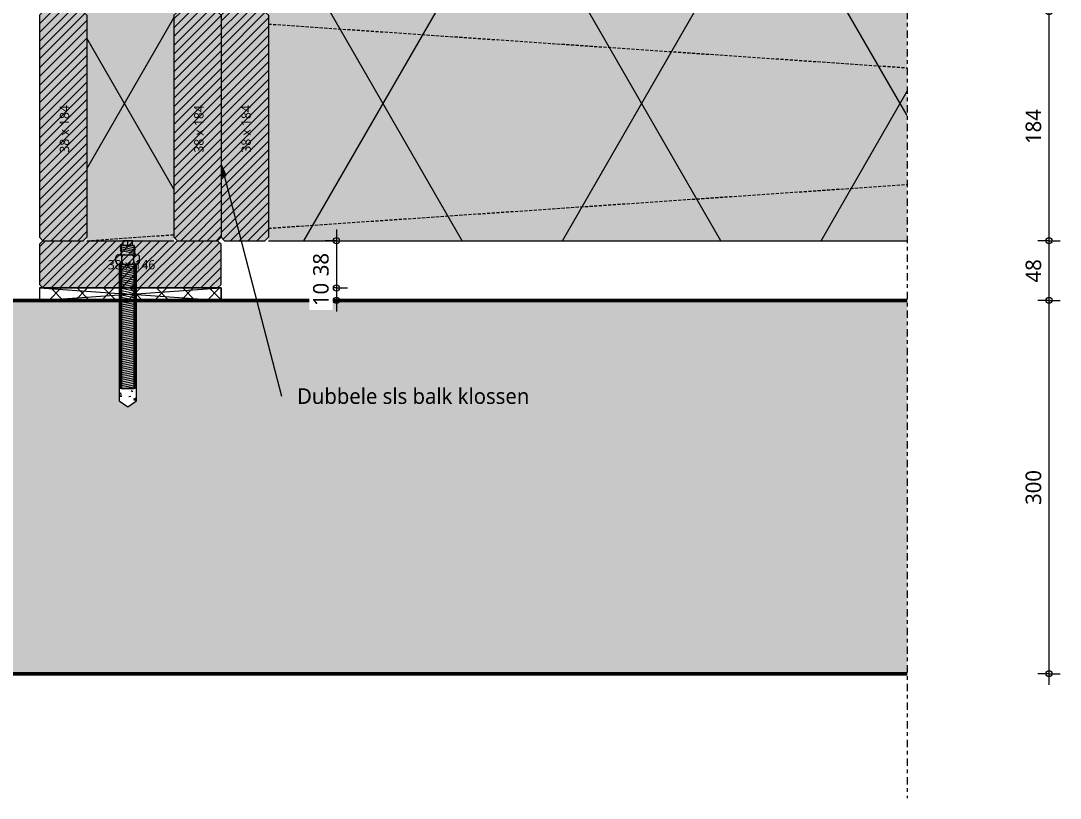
# Model space of a CAD drawing. Header units: millimetres. Extents: x 2927 to 18500, y -7154 to 6447.
# Drawn here: x 7343 to 8179, y 2320 to 2945 of the extents above; entities that cross this region are included whole.
import ezdxf

# ---------------------------------------------------------------- set-up
doc = ezdxf.new("R2010")
doc.units = ezdxf.units.MM
doc.linetypes.add('MV_center', pattern=[15, 6, -3, 3, -3])
doc.linetypes.add('MV_hidden', pattern=[3.75, 2.5, -1.25])
for name, color, linetype, lineweight in [('A-ANNO-DIMS', 211, 'Continuous', 13), ('A-ANNO-DIMS-5', 211, 'Continuous', 13), ('A-ANNO-NOTE', 131, 'Continuous', 18), ('A-DETL', 90, 'Continuous', 13), ('A-DETL-GENF', 92, 'Continuous', 18), ('A-DETL-MEDM', 33, 'Continuous', 18), ('G-ANNO-TEXT', 231, 'Continuous', 13)]:
    doc.layers.add(name, color=color, linetype=linetype, lineweight=lineweight)
doc.styles.add('Segoe UI', font='segoeui.ttf', dxfattribs={"height": 7.5})
doc.styles.add('Segoe UI_3', font='segoeui.ttf', dxfattribs={"height": 12.5})
doc.dimstyles.new('2_5_mm_controle', dxfattribs={"dimscale": 304.8, "dimtxt": 13.092049, "dimasz": 0.016404, "dimexe": 0.029528, "dimexo": 0.0625, "dimgap": 0.008202, "dimtad": 1, "dimdec": 0, "dimzin": 0, "dimdsep": 46, "dimtxsty": 'Segoe UI_3', "dimblk1": 'DOTBLANK', "dimblk2": 'DOTBLANK', "dimsah": 1, "dimcen": 0.09, "dimdle": 0.029528, "dimazin": 0, "dimtfac": 1, "dimtdec": 4, "dimtix": 1, "dimtmove": 0, "dimatfit": 3, "dimfxl": 0.029528, "dimfxlon": 1, "dimtvp": 1, "dimtfill": 1, "dimtolj": 1, "dimtzin": 0, "dimarcsym": 2})

# ---------------------------------------------------------------- blocks, each defined once
blk = doc.blocks.new('00 hout_rechthoekig_sls - SLS 38x146-4309773-Details Domera')
at = {"layer": 'A-DETL-GENF'}
blk.add_hatch(color=256, dxfattribs=at).paths.add_polyline_path([(77, -38), (77, -18.75), (78, -18.75), (78, -38), (143.17, -38), (146, -35.17), (146, -2.83), (143.17, 0), (2.83, 0), (0, -2.83), (0, -35.17), (2.83, -38), (64, -38), (64, -18.75), (65, -18.75), (65, -38)])
at = {"layer": 'A-DETL-MEDM', "lineweight": 13}
h = blk.add_hatch(dxfattribs=at)
h.set_pattern_fill('FP_40', color=256, style=0, pattern_type=2)
h.set_pattern_definition([(45, (-7358.284, -2768.102), (-3.535534, 3.535534), [])])
h.paths.add_polyline_path([(77, -38), (77, -18.75), (78, -18.75), (78, -38), (143.17, -38), (146, -35.17), (146, -2.83), (143.17, 0), (2.83, 0), (0, -2.83), (0, -35.17), (2.83, -38), (64, -38), (64, -18.75), (65, -18.75), (65, -38)])
at = {"layer": 'A-DETL-MEDM'}
for p, q in [((0, -2.83), (2.83, 0)), ((2.83, 0), (0, -2.83)), ((143.17, 0), (146, -2.83)), ((0, -2.83), (0, -35.17)), ((143.17, 0), (146, -2.83)), ((146, -35.17), (146, -2.83)), ((2.83, -38), (0, -35.17)), ((0, -35.17), (2.83, -38)), ((2.83, -38), (64, -38)), ((65, -38), (77, -38)), ((78, -38), (143.17, -38)), ((146, -35.17), (143.17, -38)), ((143.17, -38), (146, -35.17))]:
    blk.add_line(p, q, dxfattribs=at)
blk = doc.blocks.new('42 isolatie - Type 1-3769780-Details Domera')
at = {"layer": 'A-DETL-GENF'}
h = blk.add_hatch(color=256, dxfattribs=at)
h.paths.add_polyline_path([(57.78, 184.8), (57.78, 0.8), (571.28, 0.8), (571.28, 184.8), (157.8, 184.8)])
h.paths.add_polyline_path([(717.28, 184.8), (647.28, 184.8), (647.28, 0.8), (717.28, 0.8), (717.28, 181.97)])
at = {"layer": 'A-DETL-GENF', "lineweight": 13}
h = blk.add_hatch(dxfattribs=at)
h.set_pattern_fill('FP_24', color=256, style=0, pattern_type=2)
h.set_pattern_definition([(60, (-2126.39, 181.76), (-155.885, 90), []), (120, (-2126.39, 181.76), (-155.885, -90), [])])
h.paths.add_polyline_path([(57.78, 184.8), (57.78, 0.8), (571.28, 0.8), (571.28, 184.8), (157.8, 184.8)])
h.paths.add_polyline_path([(717.28, 184.8), (647.28, 184.8), (647.28, 0.8), (717.28, 0.8), (717.28, 181.97)])
at = {"layer": 'A-DETL-GENF'}
for p, q in [((571.28, 184.8), (57.78, 184.8)), ((571.28, 184.8), (57.78, 184.8)), ((717.28, 184.8), (647.28, 184.8)), ((717.28, 184.8), (647.28, 184.8)), ((57.78, 0.8), (570.76, 0.8)), ((639.59, 0.8), (644.45, 0.8)), ((644.45, 0.8), (647.28, 0.8)), ((647.28, 0.8), (708.41, 0.8))]:
    blk.add_line(p, q, dxfattribs=at)
blk = doc.blocks.new('00 hout_rechthoekig_sls - SLS 38x184-V19-Details Domera')
at = {"layer": 'A-DETL-GENF'}
blk.add_hatch(color=256, dxfattribs=at).paths.add_polyline_path([(184, -35.17), (184, -2.83), (181.17, 0), (2.83, 0), (0, -2.83), (0, -35.17), (2.83, -38), (181.17, -38)])
at = {"layer": 'A-DETL-MEDM', "lineweight": 13}
h = blk.add_hatch(dxfattribs=at)
h.set_pattern_fill('FP_45', color=256, style=0, pattern_type=2)
h.set_pattern_definition([(135, (2952.102, -7396.284), (-3.535534, -3.535534), [])])
h.paths.add_polyline_path([(184, -2.83), (181.17, 0), (2.83, 0), (0, -2.83), (0, -35.17), (2.83, -38), (181.17, -38), (184, -35.17)])
at = {"layer": 'A-DETL-MEDM'}
for p, q in [((0, -2.83), (2.83, 0)), ((2.83, 0), (0, -2.83)), ((2.83, 0), (181.17, 0)), ((181.17, 0), (184, -2.83)), ((181.17, 0), (184, -2.83)), ((184, -35.17), (184, -2.83)), ((2.83, -38), (0, -35.17)), ((0, -35.17), (2.83, -38)), ((2.83, -38), (181.17, -38)), ((184, -35.17), (181.17, -38)), ((181.17, -38), (184, -35.17))]:
    blk.add_line(p, q, dxfattribs=at)
blk = doc.blocks.new('28 chemische ankers met bout 2d - Anker M12-3218155-Details Domera')
at = {"layer": 'A-DETL-GENF', "lineweight": 5}
h = blk.add_hatch(dxfattribs=at)
h.set_pattern_fill('FP_46', color=256, style=0, pattern_type=2)
h.set_pattern_definition([(320, (-2749.352, 7429.284), (-3.18771, -36.4365), [3.81, -41.91]), (265, (-2749.352, 7429.284), (38.21172, 7.04845), [3.048, -33.528]), (10.451, (-2749.617, 7426.248), (35.02294, -29.38857), [3.238, -35.618]), (316.184, (-2739.19, 7429.284), (-8.40837, -54.21606), [5.715, -62.865]), (6.636, (-2739.89, 7424.766), (49.48544, -47.4805), [4.857, -53.427]), (261.184, (-2739.19, 7429.284), (49.4846, -47.48106), [4.572, -50.292]), (291, (-2741.732, 7424.204), (-20.4528, -30.32265), [3.81, -41.91]), (236, (-2741.732, 7424.204), (36.83788, -12.3607), [3.048, -33.528]), (341.451, (-2743.436, 7421.677), (16.3839, -42.68329), [3.238, -35.618]), (307.5, (-2749.352, 7429.284), (16.91082, -0.618067), [1.676, -31.445, 1.676, -32.36, -33.655]), (307.5, (-2749.352, 7429.284), (16.91082, -0.618067), [-67.158, 1.676, -31.979]), (277.5, (-2749.352, 7429.284), (20.03578, -13.36414), [1.676, -17.729, 1.676, -30.683, -12.827]), (277.5, (-2749.352, 7429.284), (20.03578, -13.36414), [-51.765, 1.676, -11.151]), (237.5, (-2749.352, 7440.612), (-1.146059, -27.118159), [1.676, -11.024, 1.676, -37.948, -52.578]), (237.5, (-2749.352, 7440.612), (-1.146059, -27.118159), [-52.324, 1.676, -50.902]), (227.5, (-2749.352, 7445.692), (5.08507, -29.62579), [1.676, -14.834, 1.676, -24.638, -37.338]), (227.5, (-2749.352, 7445.692), (5.08507, -29.62579), [-42.824, 1.676, -35.662])])
h.paths.add_polyline_path([(-114.69, 0), (-110, -7), (0, -7), (0, -6), (-100, -6), (-100, 6), (0, 6), (0, 7), (-110, 7)])
for p, q in [((2, 9.5), (5.5, 9.5)), ((-110, 7), (-114.69, 0)), ((0, 7), (-110, 7)), ((0, 7), (-110, 7)), ((-100.07, -6), (-97.44, 6)), ((-100, -6), (-100, 6)), ((-100, 6), (0, 6)), ((0, 5), (-100, 5)), ((-100, 5), (-100, -5)), ((-100, -5), (-100, 5)), ((-98.3, -6), (-95.66, 6)), ((-96.53, -6), (-93.89, 6)), ((-94.75, -6), (-92.12, 6)), ((-92.98, -6), (-90.35, 6)), ((-91.21, -6), (-88.58, 6)), ((-89.44, -6), (-86.81, 6)), ((-87.67, -6), (-85.03, 6)), ((-85.9, -6), (-83.26, 6)), ((-84.13, -6), (-81.49, 6)), ((-82.35, -6), (-79.72, 6)), ((-80.58, -6), (-77.95, 6)), ((-78.81, -6), (-76.18, 6)), ((-77.04, -6), (-74.41, 6)), ((-75.27, -6), (-72.63, 6)), ((-73.5, -6), (-70.86, 6)), ((-71.72, -6), (-69.09, 6)), ((-69.95, -6), (-67.32, 6)), ((-68.18, -6), (-65.55, 6)), ((-66.41, -6), (-63.78, 6)), ((-64.64, -6), (-62, 6)), ((-62.87, -6), (-60.23, 6)), ((-61.1, -6), (-58.46, 6)), ((-59.32, -6), (-56.69, 6)), ((-57.55, -6), (-54.92, 6)), ((-55.78, -6), (-53.15, 6)), ((-54.01, -6), (-51.38, 6)), ((-52.24, -6), (-49.6, 6)), ((-50.47, -6), (-47.83, 6)), ((-48.69, -6), (-46.06, 6)), ((-46.92, -6), (-44.29, 6)), ((-45.15, -6), (-42.52, 6)), ((-43.38, -6), (-40.75, 6)), ((-41.61, -6), (-38.97, 6)), ((-39.84, -6), (-37.2, 6)), ((-38.06, -6), (-35.43, 6)), ((-36.29, -6), (-33.66, 6)), ((-34.52, -6), (-31.89, 6)), ((-32.75, -6), (-30.12, 6)), ((-30.98, -6), (-28.34, 6)), ((-29.21, -6), (-26.57, 6)), ((-27.44, -6), (-24.8, 6)), ((-25.66, -6), (-23.03, 6)), ((-23.89, -6), (-21.26, 6)), ((-22.12, -6), (-19.49, 6)), ((-20.35, -6), (-17.72, 6)), ((-18.58, -6), (-15.94, 6)), ((-16.81, -6), (-14.17, 6)), ((-15.03, -6), (-12.4, 6)), ((-13.26, -6), (-10.63, 6)), ((-11.49, -6), (-8.86, 6)), ((-9.72, -6), (-7.09, 6)), ((-7.95, -6), (-5.31, 6)), ((-6.18, -6), (-3.54, 6)), ((-4.41, -6), (-1.77, 6)), ((-2.63, -6), (0, 6)), ((0, 7.5), (0, -7.5)), ((0, 6), (0, 7)), ((0, 7), (0, 5)), ((2, 4.75), (5.5, 4.75)), ((7.5, 7.5), (7.5, -7.5)), ((7.5, 5), (15.16, 5)), ((8.12, -6), (10.76, 6)), ((9.66, -6), (12.3, 6)), ((11.2, -6), (13.83, 6)), ((12.74, -6), (15.37, 6)), ((15.16, 5), (15.16, -5)), ((15.16, 3.75), (18.97, 3.75)), ((18.97, 3.75), (18.97, -3.75)), ((-114.69, 0), (-110, -7)), ((-110, -7), (0, -7)), ((-100, -5), (0, -5)), ((0, -6), (-100, -6)), ((0, -6.25), (0, -5)), ((0, -7), (0, -6)), ((2, -4.75), (5.5, -4.75)), ((7.5, -5), (15.16, -5)), ((15.16, 0), (18.97, 0)), ((15.16, -3.75), (18.97, -3.75)), ((2, -9.5), (5.5, -9.5))]:
    blk.add_line(p, q, dxfattribs=at)
for centre, radius, start, end in [((2, 7.5), 2, 90, 180), ((5.5, 7.5), 2, 360, 90), ((-99.19, 7.18), 2.12, 269.92826, 326.04287), ((-97.42, 7.18), 2.12, 269.92826, 326.04287), ((-95.65, 7.18), 2.12, 269.92826, 326.04287), ((-93.88, 7.18), 2.12, 269.92826, 326.04287), ((-92.11, 7.18), 2.12, 269.92826, 326.04287), ((-90.34, 7.18), 2.12, 269.92826, 326.04287), ((-88.57, 7.18), 2.12, 269.92826, 326.04287), ((-86.79, 7.18), 2.12, 269.92826, 326.04287), ((-85.02, 7.18), 2.12, 269.92826, 326.04287), ((-83.25, 7.18), 2.12, 269.92826, 326.04287), ((-81.48, 7.18), 2.12, 269.92826, 326.04287), ((-79.71, 7.18), 2.12, 269.92826, 326.04287), ((-77.94, 7.18), 2.12, 269.92826, 326.04287), ((-76.16, 7.18), 2.12, 269.92826, 326.04287), ((-74.39, 7.18), 2.12, 269.92826, 326.04287), ((-72.62, 7.18), 2.12, 269.92826, 326.04287), ((-70.85, 7.18), 2.12, 269.92826, 326.04287), ((-69.08, 7.18), 2.12, 269.92826, 326.04287), ((-67.31, 7.18), 2.12, 269.92826, 326.04287), ((-65.54, 7.18), 2.12, 269.92826, 326.04287), ((-63.76, 7.18), 2.12, 269.92826, 326.04287), ((-61.99, 7.18), 2.12, 269.92826, 326.04287), ((-60.22, 7.18), 2.12, 269.92826, 326.04287), ((-58.45, 7.18), 2.12, 269.92826, 326.04287), ((-56.68, 7.18), 2.12, 269.92826, 326.04287), ((-54.91, 7.18), 2.12, 269.92826, 326.04287), ((-53.13, 7.18), 2.12, 269.92826, 326.04287), ((-51.36, 7.18), 2.12, 269.92826, 326.04287), ((-49.59, 7.18), 2.12, 269.92826, 326.04287), ((-47.82, 7.18), 2.12, 269.92826, 326.04287), ((-46.05, 7.18), 2.12, 269.92826, 326.04287), ((-44.28, 7.18), 2.12, 269.92826, 326.04287), ((-42.5, 7.18), 2.12, 269.92826, 326.04287), ((-40.73, 7.18), 2.12, 269.92826, 326.04287), ((-38.96, 7.18), 2.12, 269.92826, 326.04287), ((-37.19, 7.18), 2.12, 269.92826, 326.04287), ((-35.42, 7.18), 2.12, 269.92826, 326.04287), ((-33.65, 7.18), 2.12, 269.92826, 326.04287), ((-31.88, 7.18), 2.12, 269.92826, 326.04287), ((-30.1, 7.18), 2.12, 269.92826, 326.04287), ((-28.33, 7.18), 2.12, 269.92826, 326.04287), ((-26.56, 7.18), 2.12, 269.92826, 326.04287), ((-24.79, 7.18), 2.12, 269.92826, 326.04287), ((-23.02, 7.18), 2.12, 269.92826, 326.04287), ((-21.25, 7.18), 2.12, 269.92826, 326.04287), ((-19.47, 7.18), 2.12, 269.92826, 326.04287), ((-17.7, 7.18), 2.12, 269.92826, 326.04287), ((-15.93, 7.18), 2.12, 269.92826, 326.04287), ((-14.16, 7.18), 2.12, 269.92826, 326.04287), ((-12.39, 7.18), 2.12, 269.92826, 326.04287), ((-10.62, 7.18), 2.12, 269.92826, 326.04287), ((-8.85, 7.18), 2.12, 269.92826, 326.04287), ((-7.07, 7.18), 2.12, 269.92826, 326.04287), ((-5.3, 7.18), 2.12, 269.92826, 326.04287), ((-3.53, 7.18), 2.12, 269.92826, 326.04287), ((-1.76, 7.18), 2.12, 269.92826, 326.04287), ((2, 6.75), 2, 180, 270), ((2, 2.75), 2, 90, 180), ((5.5, 6.75), 2, 270, 0), ((5.5, 2.75), 2, 360, 90), ((9, 7.18), 2.12, 269.92826, 326.04287), ((10.54, 7.18), 2.12, 269.92826, 326.04287), ((12.07, 7.18), 2.12, 269.92826, 326.04287), ((13.61, 7.18), 2.12, 269.92826, 326.04287), ((-98.31, -7.18), 2.12, 89.92826, 146.04287), ((-96.54, -7.18), 2.12, 89.92826, 146.04287), ((-94.77, -7.18), 2.12, 89.92826, 146.04287), ((-93, -7.18), 2.12, 89.92826, 146.04287), ((-91.22, -7.18), 2.12, 89.92826, 146.04287), ((-89.45, -7.18), 2.12, 89.92826, 146.04287), ((-87.68, -7.18), 2.12, 89.92826, 146.04287), ((-85.91, -7.18), 2.12, 89.92826, 146.04287), ((-84.14, -7.18), 2.12, 89.92826, 146.04287), ((-82.37, -7.18), 2.12, 89.92826, 146.04287), ((-80.59, -7.18), 2.12, 89.92826, 146.04287), ((-78.82, -7.18), 2.12, 89.92826, 146.04287), ((-77.05, -7.18), 2.12, 89.92826, 146.04287), ((-75.28, -7.18), 2.12, 89.92826, 146.04287), ((-73.51, -7.18), 2.12, 89.92826, 146.04287), ((-71.74, -7.18), 2.12, 89.92826, 146.04287), ((-69.97, -7.18), 2.12, 89.92826, 146.04287), ((-68.19, -7.18), 2.12, 89.92826, 146.04287), ((-66.42, -7.18), 2.12, 89.92826, 146.04287), ((-64.65, -7.18), 2.12, 89.92826, 146.04287), ((-62.88, -7.18), 2.12, 89.92826, 146.04287), ((-61.11, -7.18), 2.12, 89.92826, 146.04287), ((-59.34, -7.18), 2.12, 89.92826, 146.04287), ((-57.56, -7.18), 2.12, 89.92826, 146.04287), ((-55.79, -7.18), 2.12, 89.92826, 146.04287), ((-54.02, -7.18), 2.12, 89.92826, 146.04287), ((-52.25, -7.18), 2.12, 89.92826, 146.04287), ((-50.48, -7.18), 2.12, 89.92826, 146.04287), ((-48.71, -7.18), 2.12, 89.92826, 146.04287), ((-46.94, -7.18), 2.12, 89.92826, 146.04287), ((-45.16, -7.18), 2.12, 89.92826, 146.04287), ((-43.39, -7.18), 2.12, 89.92826, 146.04287), ((-41.62, -7.18), 2.12, 89.92826, 146.04287), ((-39.85, -7.18), 2.12, 89.92826, 146.04287), ((-38.08, -7.18), 2.12, 89.92826, 146.04287), ((-36.31, -7.18), 2.12, 89.92826, 146.04287), ((-34.53, -7.18), 2.12, 89.92826, 146.04287), ((-32.76, -7.18), 2.12, 89.92826, 146.04287), ((-30.99, -7.18), 2.12, 89.92826, 146.04287), ((-29.22, -7.18), 2.12, 89.92826, 146.04287), ((-27.45, -7.18), 2.12, 89.92826, 146.04287), ((-25.68, -7.18), 2.12, 89.92826, 146.04287), ((-23.9, -7.18), 2.12, 89.92826, 146.04287), ((-22.13, -7.18), 2.12, 89.92826, 146.04287), ((-20.36, -7.18), 2.12, 89.92826, 146.04287), ((-18.59, -7.18), 2.12, 89.92826, 146.04287), ((-16.82, -7.18), 2.12, 89.92826, 146.04287), ((-15.05, -7.18), 2.12, 89.92826, 146.04287), ((-13.28, -7.18), 2.12, 89.92826, 146.04287), ((-11.5, -7.18), 2.12, 89.92826, 146.04287), ((-9.73, -7.18), 2.12, 89.92826, 146.04287), ((-7.96, -7.18), 2.12, 89.92826, 146.04287), ((-6.19, -7.18), 2.12, 89.92826, 146.04287), ((-4.42, -7.18), 2.12, 89.92826, 146.04287), ((-2.65, -7.18), 2.12, 89.92826, 146.04287), ((-0.87, -7.18), 2.12, 89.92826, 146.04287), ((2, -2.75), 2, 180, 270), ((2, -6.75), 2, 90, 180), ((2, -7.5), 2, 180, 270), ((5.5, -2.75), 2, 270, 0), ((5.5, -6.75), 2, 360, 90), ((5.5, -7.5), 2, 270, 0), ((9.88, -7.18), 2.12, 89.92826, 146.04287), ((11.42, -7.18), 2.12, 89.92826, 146.04287), ((12.96, -7.18), 2.12, 89.92826, 146.04287), ((14.5, -7.18), 2.12, 89.92826, 146.04287)]:
    blk.add_arc(centre, radius, start, end, dxfattribs=at)
blk = doc.blocks.new('00 hout_rechthoekig_sls - SLS 38x184-V26-Details Domera')
at = {"layer": 'A-DETL-GENF'}
blk.add_hatch(color=256, dxfattribs=at).paths.add_polyline_path([(184, -35.17), (184, -2.83), (181.17, 0), (2.83, 0), (0, -2.83), (0, -35.17), (2.83, -38), (181.17, -38)])
at = {"layer": 'A-DETL-MEDM', "lineweight": 13}
h = blk.add_hatch(dxfattribs=at)
h.set_pattern_fill('FP_58', color=256, style=0, pattern_type=2)
h.set_pattern_definition([(135, (2952.102, -7542.284), (-3.535534, -3.535534), [])])
h.paths.add_polyline_path([(184, -35.17), (184, -2.83), (181.17, 0), (2.83, 0), (0, -2.83), (0, -35.17), (2.83, -38), (181.17, -38)])
at = {"layer": 'A-DETL-MEDM'}
for p, q in [((0, -2.83), (2.83, 0)), ((2.83, 0), (0, -2.83)), ((2.83, 0), (181.17, 0)), ((181.17, 0), (184, -2.83)), ((181.17, 0), (184, -2.83)), ((184, -35.17), (184, -2.83)), ((2.83, -38), (0, -35.17)), ((0, -35.17), (2.83, -38)), ((52.94, -38), (171.72, -38)), ((184, -35.17), (181.17, -38)), ((181.17, -38), (184, -35.17))]:
    blk.add_line(p, q, dxfattribs=at)
blk = doc.blocks.new('00 hout_rechthoekig_sls - SLS 38x184-V27-Details Domera')
at = {"layer": 'A-DETL-GENF'}
blk.add_hatch(color=256, dxfattribs=at).paths.add_polyline_path([(184, -35.17), (184, -2.83), (181.17, 0), (2.83, 0), (0, -2.83), (0, -35.17), (2.83, -38), (181.17, -38)])
at = {"layer": 'A-DETL-MEDM', "lineweight": 13}
h = blk.add_hatch(dxfattribs=at)
h.set_pattern_fill('FP_60', color=256, style=0, pattern_type=2)
h.set_pattern_definition([(135, (2952.102, -7504.284), (-3.535534, -3.535534), [])])
h.paths.add_polyline_path([(184, -2.83), (181.17, 0), (2.83, 0), (0, -2.83), (0, -35.17), (2.83, -38), (181.17, -38), (184, -35.17)])
at = {"layer": 'A-DETL-MEDM'}
for p, q in [((0, -2.83), (2.83, 0)), ((2.83, 0), (0, -2.83)), ((2.83, 0), (181.17, 0)), ((181.17, 0), (184, -2.83)), ((0, -2.83), (0, -35.17)), ((181.17, 0), (184, -2.83)), ((184, -35.17), (184, -2.83)), ((2.83, -38), (0, -35.17)), ((0, -35.17), (2.83, -38)), ((2.83, -38), (181.17, -38)), ((184, -35.17), (181.17, -38)), ((181.17, -38), (184, -35.17))]:
    blk.add_line(p, q, dxfattribs=at)
blk = doc.blocks.new('NLRS_00_DI_maskeer - Type 1-4234570-Details Domera')
at = {"layer": 'A-DETL-GENF', "linetype": 'MV_center'}
blk.add_line((712, 0), (-100, 0), dxfattribs=at)
blk = doc.blocks.new('DIMBLOCK21-Details Domera')
at = {"layer": 'A-ANNO-DIMS-5'}
for p, q in [((8169.69, 2720.1), (8160.69, 2720.1)), ((8169.69, 2411.1), (8169.69, 2720.1)), ((8169.69, 2720.1), (8178.69, 2720.1)), ((8169.69, 2420.1), (8160.69, 2420.1)), ((8169.69, 2420.1), (8178.69, 2420.1))]:
    blk.add_line(p, q, dxfattribs=at)
for centre in [(8169.69, 2720.1), (8169.69, 2420.1)]:
    blk.add_circle(centre, 2.5, dxfattribs=at)
at = {"layer": 'A-ANNO-DIMS-5', "color": 0, "insert": (8150.88, 2555.82), "char_height": 12.5, "width": 34.2774, "attachment_point": 1, "rotation": 90, "line_spacing_factor": 1.142579, "style": 'Segoe UI_3', "bg_fill": 3, "box_fill_scale": 1.25, "bg_fill_color": 9, "bg_fill_true_color": 13158600, "bg_fill_transparency": 0}
blk.add_mtext('300', dxfattribs=at)
blk = doc.blocks.new('_DotBlank')
at = {"color": 0, "linetype": 'ByBlock', "lineweight": -2}
blk.add_line((-0.5, 0), (-1, 0), dxfattribs=at)
blk.add_circle((0, 0), 0.5, dxfattribs=at)
blk = doc.blocks.new('DIMBLOCK22-Details Domera')
at = {"layer": 'A-ANNO-DIMS-5'}
for p, q in [((8169.69, 2768.1), (8160.69, 2768.1)), ((8169.69, 2720.1), (8169.69, 2768.1)), ((8169.69, 2768.1), (8178.69, 2768.1)), ((8169.69, 2720.1), (8160.69, 2720.1)), ((8169.69, 2720.1), (8178.69, 2720.1))]:
    blk.add_line(p, q, dxfattribs=at)
for centre in [(8169.69, 2768.1), (8169.69, 2720.1)]:
    blk.add_circle(centre, 2.5, dxfattribs=at)
at = {"layer": 'A-ANNO-DIMS-5', "color": 0, "insert": (8150.88, 2734.58), "char_height": 12.5, "width": 22.8516, "attachment_point": 1, "rotation": 90, "line_spacing_factor": 1.142579, "style": 'Segoe UI_3', "bg_fill": 3, "box_fill_scale": 1.25, "bg_fill_color": 9, "bg_fill_true_color": 13158600, "bg_fill_transparency": 0}
blk.add_mtext('48', dxfattribs=at)
blk = doc.blocks.new('DIMBLOCK23-Details Domera')
at = {"layer": 'A-ANNO-DIMS-5'}
for p, q in [((8169.69, 2952.1), (8160.69, 2952.1)), ((8169.69, 2768.1), (8169.69, 2952.1)), ((8169.69, 2952.1), (8178.69, 2952.1)), ((8169.69, 2768.1), (8160.69, 2768.1)), ((8169.69, 2768.1), (8178.69, 2768.1))]:
    blk.add_line(p, q, dxfattribs=at)
for centre in [(8169.69, 2952.1), (8169.69, 2768.1)]:
    blk.add_circle(centre, 2.5, dxfattribs=at)
at = {"layer": 'A-ANNO-DIMS-5', "color": 0, "insert": (8150.88, 2845.82), "char_height": 12.5, "width": 34.2774, "attachment_point": 1, "rotation": 90, "line_spacing_factor": 1.142579, "style": 'Segoe UI_3', "bg_fill": 3, "box_fill_scale": 1.25, "bg_fill_color": 9, "bg_fill_true_color": 13158600, "bg_fill_transparency": 0}
blk.add_mtext('184', dxfattribs=at)
blk = doc.blocks.new('DIMBLOCK26-Details Domera')
at = {"layer": 'A-ANNO-DIMS-5'}
for p, q in [((7597, 2777.1), (7597, 2730.1)), ((7597, 2768.1), (7588, 2768.1)), ((7597, 2768.1), (7606, 2768.1)), ((7597, 2730.1), (7588, 2730.1)), ((7597, 2730.1), (7606, 2730.1))]:
    blk.add_line(p, q, dxfattribs=at)
for centre in [(7597, 2768.1), (7597, 2730.1)]:
    blk.add_circle(centre, 2.5, dxfattribs=at)
at = {"layer": 'A-ANNO-DIMS-5', "color": 0, "insert": (7578.19, 2739.58), "char_height": 12.5, "width": 22.8516, "attachment_point": 1, "rotation": 90, "line_spacing_factor": 1.142579, "style": 'Segoe UI_3', "bg_fill": 3, "box_fill_scale": 1.25, "bg_fill_color": 9, "bg_fill_true_color": 13158600, "bg_fill_transparency": 0}
blk.add_mtext('38', dxfattribs=at)
blk = doc.blocks.new('DIMBLOCK27-Details Domera')
at = {"layer": 'A-ANNO-DIMS-5'}
for p, q in [((7597, 2730.1), (7588, 2730.1)), ((7597, 2730.1), (7597, 2711.1)), ((7597, 2730.1), (7606, 2730.1)), ((7597, 2720.1), (7588, 2720.1)), ((7597, 2720.1), (7606, 2720.1))]:
    blk.add_line(p, q, dxfattribs=at)
for centre in [(7597, 2730.1), (7597, 2720.1)]:
    blk.add_circle(centre, 2.5, dxfattribs=at)
at = {"layer": 'A-ANNO-DIMS-5', "color": 0, "insert": (7578.19, 2715.58), "char_height": 12.5, "width": 22.8516, "attachment_point": 1, "rotation": 90, "line_spacing_factor": 1.142579, "style": 'Segoe UI_3', "bg_fill": 3, "box_fill_scale": 1.25, "bg_fill_color": 9, "bg_fill_true_color": 13158600, "bg_fill_transparency": 0}
blk.add_mtext('10', dxfattribs=at)

msp = doc.modelspace()

# ---------------------------------------------------------------- hatches: boundary and pattern name
at = {"layer": 'A-DETL-GENF', "lineweight": 13}
h = msp.add_hatch(dxfattribs=at)
h.set_pattern_fill('FP_19', color=251, style=0, pattern_type=2)
h.set_pattern_definition([(45, (0, 0), (-10.606602, 10.606602), []), (135, (0, 0), (-10.606602, -10.606602), [])])
h.paths.add_polyline_path([(7423.28, 2720.1), (7435.28, 2720.1), (7435.28, 2730.1), (7423.28, 2730.1)])
h.paths.add_polyline_path([(7436.28, 2720.1), (7504.28, 2720.1), (7504.28, 2730.1), (7436.28, 2730.1)])
h.paths.add_polyline_path([(7422.28, 2720.1), (7422.28, 2730.1), (7358.28, 2730.1), (7358.28, 2720.1), (7405.15, 2720.1)])
at = {"layer": 'A-DETL-GENF'}
h = msp.add_hatch(color=9, dxfattribs=at)
h.paths.add_polyline_path([(8055.78, 2420.1), (8055.78, 2720.1), (7436.28, 2720.1), (7436.28, 2639.35), (7429.28, 2634.66), (7422.28, 2639.35), (7422.28, 2720.1), (6878.28, 2720.1), (6878.28, 2420.1), (7405.15, 2420.1)])
h.paths.add_polyline_path([(7435.28, 2649.35), (7435.28, 2720.1), (7423.28, 2720.1), (7423.28, 2649.35)])
at = {"layer": 'G-ANNO-TEXT'}
msp.add_hatch(color=7, dxfattribs=at).paths.add_polyline_path([(7504.62, 2828.66), (7505.35, 2819.55), (7508.42, 2820.35)])

# ---------------------------------------------------------------- linework, layer by layer
at = {"layer": 'A-DETL', "linetype": 'MV_hidden', "lineweight": 18}
for p, q in [((7542.28, 2942.19), (8055.78, 2907.02)), ((7542.28, 2778.1), (8055.78, 2813.27)), ((7396.28, 2768.1), (7466.28, 2772.9))]:
    msp.add_line(p, q, dxfattribs=at)
at = {"layer": 'A-DETL', "lineweight": 18}
for p, q in [((7422.28, 2730.1), (7358.28, 2730.1)), ((7358.28, 2730.1), (7358.28, 2720.1)), ((7358.28, 2730.1), (7358.28, 2720.1)), ((7358.28, 2730.1), (7422.28, 2725.72)), ((7358.28, 2720.1), (7422.28, 2724.49)), ((7435.28, 2730.1), (7423.28, 2730.1)), ((7423.28, 2725.65), (7435.28, 2724.83)), ((7423.28, 2724.55), (7435.28, 2725.38)), ((7504.28, 2730.1), (7436.28, 2730.1)), ((7436.28, 2725.44), (7504.28, 2730.1)), ((7436.28, 2724.76), (7504.28, 2720.1)), ((7504.28, 2720.1), (7504.28, 2730.1)), ((7504.28, 2730.1), (7504.28, 2720.1)), ((7358.28, 2720.1), (7422.28, 2720.1)), ((7423.28, 2720.1), (7435.28, 2720.1)), ((7436.28, 2720.1), (7504.28, 2720.1))]:
    msp.add_line(p, q, dxfattribs=at)
at = {"layer": 'A-DETL', "lineweight": 50}
for p, q in [((7422.28, 2720.1), (7328.28, 2720.1)), ((7435.28, 2720.1), (7423.28, 2720.1)), ((8055.78, 2720.1), (7436.28, 2720.1)), ((6878.28, 2420.1), (8055.78, 2420.1))]:
    msp.add_line(p, q, dxfattribs=at)
at = {"layer": 'G-ANNO-TEXT', "color": 250}
for p, q in [((7504.62, 2828.66), (7505.35, 2819.55)), ((7508.42, 2820.35), (7504.62, 2828.66)), ((7504.62, 2828.66), (7552.85, 2643.18)), ((7505.35, 2819.55), (7508.42, 2820.35))]:
    msp.add_line(p, q, dxfattribs=at)

# ---------------------------------------------------------------- block references
at = {"layer": 'A-DETL-GENF', "linetype": 'MV_center', "rotation": 89.99999999999991}
msp.add_blockref('NLRS_00_DI_maskeer - Type 1-4234570-Details Domera', (8055.78, 2420.1), dxfattribs=at)
at = {"layer": 'A-DETL-GENF', "rotation": 180}
msp.add_blockref('42 isolatie - Type 1-3769780-Details Domera', (8113.56, 2952.9), dxfattribs=at)
at = {"layer": 'A-DETL-GENF', "lineweight": 5, "rotation": 89.99999999999996}
msp.add_blockref('28 chemische ankers met bout 2d - Anker M12-3218155-Details Domera', (7429.28, 2749.35), dxfattribs=at)
at = {"layer": 'A-DETL-MEDM', "rotation": 270.0000000000001}
for name, p in [('00 hout_rechthoekig_sls - SLS 38x184-V19-Details Domera', (7396.28, 2952.1)), ('00 hout_rechthoekig_sls - SLS 38x184-V27-Details Domera', (7504.28, 2952.1)), ('00 hout_rechthoekig_sls - SLS 38x184-V26-Details Domera', (7542.28, 2952.1))]:
    msp.add_blockref(name, p, dxfattribs=at)
at = {"layer": 'A-DETL-MEDM'}
msp.add_blockref('00 hout_rechthoekig_sls - SLS 38x146-4309773-Details Domera', (7358.28, 2768.1), dxfattribs=at)

# ---------------------------------------------------------------- texts
at = {"layer": 'A-ANNO-NOTE', "lineweight": 13, "char_height": 7.5, "width": 47.2996, "attachment_point": 1, "rotation": 90, "style": 'Segoe UI'}
for insert in [(7374.64, 2838.81), (7482.64, 2838.81), (7520.64, 2838.81)]:
    msp.add_mtext('38 x 184', dxfattribs=dict(at, insert=insert))
at = {"layer": 'A-ANNO-NOTE', "lineweight": 13, "insert": (7413.22, 2752.54), "char_height": 7.5, "width": 47.2996, "attachment_point": 1, "style": 'Segoe UI'}
msp.add_mtext('38 x 146', dxfattribs=at)
at = {"layer": 'G-ANNO-TEXT', "color": 7, "insert": (7565.35, 2649.43), "char_height": 12.5, "width": 234.0927, "attachment_point": 1, "style": 'Segoe UI_3'}
msp.add_mtext('Dubbele sls balk klossen ', dxfattribs=at)

# ---------------------------------------------------------------- dimensions: what is measured, and where the dimension line sits
at = {"layer": 'A-ANNO-DIMS'}
dim = msp.add_linear_dim(base=(8169.69, 2720.1), p1=(8160.69, 2420.1), p2=(8160.69, 2720.1), angle=90, dimstyle='2_5_mm_controle', override={"dimpost": '<>', "dimfxl": 300}, dxfattribs=at)
dim.commit()
dim.dimension.update_dxf_attribs({"geometry": 'DIMBLOCK21-Details Domera', "text_midpoint": (8160.73, 2570.1)})

# ---------------------------------------------------------------- next in the draw order: dimensions: what is measured, and where the dimension line sits
for base, p1, p2, override, picture, middle in [((7597, 2730.1), (7606, 2768.1), (7588, 2730.1), {"dimpost": '<>', "dimfxl": 42.047592}, 'DIMBLOCK26-Details Domera', (7588.03, 2749.1)), ((8169.69, 2768.1), (8160.69, 2720.1), (8160.69, 2768.1), {"dimpost": '<>', "dimfxl": 48}, 'DIMBLOCK22-Details Domera', (8160.73, 2744.1))]:
    dim = msp.add_linear_dim(base=base, p1=p1, p2=p2, angle=90, dimstyle='2_5_mm_controle', override=override, dxfattribs=at)
    dim.commit()
    dim.dimension.update_dxf_attribs({"geometry": picture, "text_midpoint": middle})

# ---------------------------------------------------------------- next in the draw order: dimensions: what is measured, and where the dimension line sits
for base, p1, p2, override, picture, middle in [((8169.69, 2952.1), (8160.69, 2768.1), (8160.69, 2952.1), {"dimpost": '<>', "dimfxl": 184}, 'DIMBLOCK23-Details Domera', (8160.7, 2860.1)), ((7597, 2720.1), (7588, 2730.1), (7606, 2720.1), {"dimpost": '<>', "dimfxl": 20.59126}, 'DIMBLOCK27-Details Domera', (7588, 2725.1))]:
    dim = msp.add_linear_dim(base=base, p1=p1, p2=p2, angle=90, dimstyle='2_5_mm_controle', override=override, dxfattribs=at)
    dim.commit()
    dim.dimension.update_dxf_attribs({"geometry": picture, "text_midpoint": middle})

doc.saveas('drawing.dxf')
